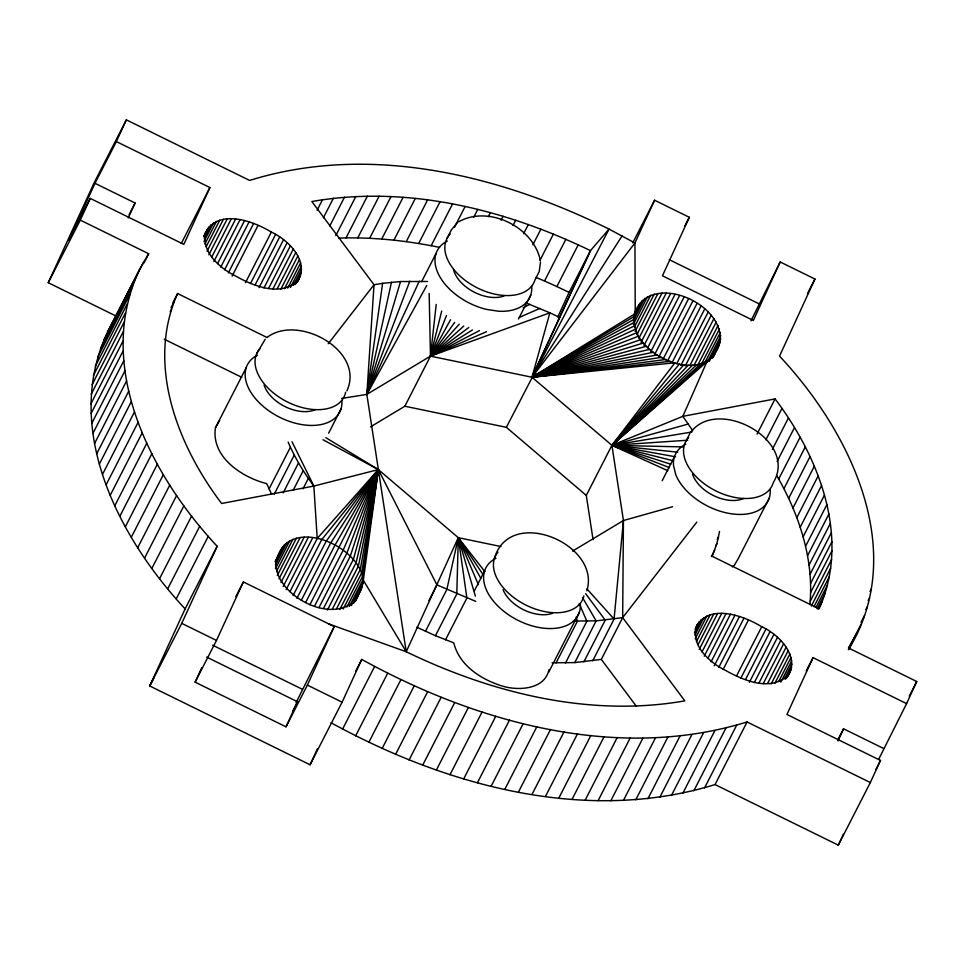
<?xml version="1.0" encoding="UTF-8"?>
<svg xmlns="http://www.w3.org/2000/svg" width="965" height="965" viewBox="0 0 965 965"><rect width="100%" height="100%" fill="white"/><g stroke="black" fill="none" stroke-linecap="round" stroke-linejoin="round"><path stroke-width="1.45" d="M552.064 662.798L574.79 662.593L601.316 659.385L622.666 617.648L623.438 520.521L611.906 445.323L531.98 377.243L430.474 356.145L366.845 394.395L341.634 398.436M355.554 601.111L361.441 588.759L362.985 582.908L378.364 469.593L366.845 394.395L374.022 284.747L311.852 201.528C406.892 184.846 504.828 209.236 590.459 250.647L609.036 229.103L634.934 242.975L635.247 313.637C624.789 352.816 704.824 389.727 719.263 344.686C729.456 304.072 647.153 268.017 633.631 315.929M325.82 437.676L378.364 469.593L458.291 537.674L456.807 593.97L435.444 635.706L416.808 627.214M330.995 722.737C445.914 785.751 586.044 824.279 715.041 784.569L838.308 845.159L870.346 782.555L747.079 721.965C617.588 761.807 476.951 722.881 361.754 659.421L342.117 702.17L310.079 764.775L149.708 685.958L185.111 608.879C118.623 537.541 61.965 428.629 107.573 332.056L139.611 269.452L148.658 253.723L80.288 220.117L90.264 198.392L183.808 244.374L209.912 187.548L116.367 141.566L126.343 119.841L249.609 180.431C369.342 143.085 499.617 174.954 609.036 229.103L506.36 427.326L404.842 406.229L370.488 426.892M153.881 677.949L149.708 685.958L181.746 623.354L217.149 546.274C150.649 474.937 93.991 366.037 139.611 269.452M809.937 604.138C814.11 558.952 798.996 514.092 776.62 475.371M719.552 531.462L716.899 543.585L712.17 556.298L819.08 608.843C850.865 537.927 819.08 456.988 775.076 398.907L682.834 416.337L611.906 445.323L586.286 495.407L593.065 539.64M297.208 282.19C310.441 262.046 288.969 240.164 271.358 232.083C252.999 220.84 217.559 207.933 205.026 233.554M786.547 677.973C801.758 658.178 779.78 634.765 761.723 626.743C743.364 615.501 707.924 602.582 695.391 628.203M592.715 660.808L614.066 619.072L623.438 520.521L672.581 506.721M540.484 262.384L539.218 271.611L534.948 279.959A48.745 30.072 27.1 0 1 474.985 286.689A48.745 30.072 27.1 0 1 450.197 234.037M436.216 304.421L430.474 356.145L404.842 406.229M246.172 367.725L215.472 427.712C210.913 456.855 241.853 477.385 266.69 483.61L271.611 494.201M435.444 635.706L453.791 642.883C459.34 665.983 482.367 680.313 503.911 686.537C519.749 690.783 544.887 689.155 548.952 669.71M427.531 281.491L400.535 281.539L382.623 283.324L366.845 394.395L426.747 285.483M848.561 649.554C909.042 551.172 850.093 431.295 779.539 356.121L814.943 279.042L780.19 261.961L750.963 320.85M322.973 439.726L378.364 469.593L362.575 576.419L363.021 579.724L406.229 651.749C491.861 693.159 589.796 717.55 684.836 700.867L622.666 617.648L596.153 620.857L573.282 621.062M267.148 337.557L177.608 293.553C145.824 364.468 177.608 445.408 221.612 503.489L313.854 486.058L378.364 469.593L361.646 573.017L343.238 608.987M475.757 601.376L436.928 584.899L378.364 469.593L360.234 569.579L339.789 609.53M289.946 591.75L317.208 538.47L378.364 469.593L358.377 566.129L336.568 608.746M391.464 282.25L366.845 394.395L419.28 281.189M500.956 546.54L458.291 537.674L446.819 589.579L425.456 631.315M293.095 595.574L321.719 539.628L378.364 469.593L356.085 562.704L332.225 609.325M441.705 311.007L430.474 356.145L549.869 312.817L559.748 317.497L531.98 377.243L674.969 362.768L611.906 445.323L667.804 470.691M207.077 229.549C198.549 249.356 218.778 267.703 234.965 275.652C253.011 285.99 283.469 298.643 299.259 278.185M670.458 361.26L531.98 377.243L549.869 312.817L525.997 302.913M328.884 623.969L406.229 651.749L378.364 469.593L353.383 559.362L327.473 609.976M400.535 281.539L366.845 394.395L409.811 281.177M586.817 590.809C601.581 544.163 509.182 505.069 494.309 558.795M296.918 598.409L326.23 541.136L378.364 469.593L350.307 556.142L323.721 608.083M346.893 607.045L362.575 576.419C354.577 541.98 283.927 514.743 275.881 563.56C276.074 596.853 335.748 627.129 357.605 597.118M301.37 600.23L330.681 542.957L378.364 469.593L346.881 553.066L318.945 607.673M446.469 315.555L430.474 356.145L486.541 331.683M346.893 390.909C365.313 350.693 298.342 313.866 267.365 337.207M305.712 602.365L335.024 545.092L378.364 469.593L343.166 550.171L314.542 606.117M406.229 651.749L458.291 537.674L484.864 571.606M116.62 316.327L48.25 282.721L94.305 182.445L126.343 119.841M116.367 141.566L95.004 183.302L68.913 240.128L90.264 198.392M128.261 217.885L135.1 203.012L95.004 183.302M235.858 596.587L243.361 581.931L334.24 626.599L307.365 685.09L286.014 726.826L195.135 682.171L201.806 667.647M195.135 682.171L216.486 640.434L243.361 581.931M296.062 702.58L334.24 626.599M286.014 726.826L297.522 701.76L206.643 657.093M310.079 764.775L317.437 748.744M557.818 316.942L569.097 292.383L590.459 250.647L557.975 320.983M780.19 261.961L753.327 320.464L662.448 275.797L689.324 217.306L654.572 200.225L634.934 242.975L531.98 377.243L666.007 359.438M633.197 317.63L639.083 305.278M697.43 624.21C688.901 644.017 709.142 662.364 725.33 670.313C743.195 680.265 770.396 692.134 787.91 675.307M878.669 759.31L906.593 703.63L813.049 657.648L786.945 714.474L880.502 760.444L870.346 782.555M837.958 740.963L843.543 728.792L883.638 748.49M838.308 845.159L843.326 834.23M906.593 703.63L916.75 681.519L848.488 647.973L857.427 632.232M661.664 357.303L531.98 377.243L590.459 250.647M378.364 469.593L309.886 604.778M48.25 282.721L80.288 220.117M129.093 214.749L135.1 203.012M107.573 332.056L143.894 261.467M103.774 340.295L135.812 277.691M120.709 308.33L122.073 305.664M143.882 263.047L148.658 253.723M100.457 348.763L132.482 286.159M97.622 357.46L129.66 294.856M95.282 366.362L127.32 303.758M93.436 375.457L125.474 312.853M92.085 384.733L124.123 322.129M91.241 394.19L123.279 331.586M90.903 403.804L122.929 341.2M91.06 413.563L123.086 350.958M181.287 243.494L209.912 187.548M91.711 423.454L123.749 360.85M92.869 433.466L124.907 370.862M94.534 443.586L126.56 380.982M203.784 236.268L205.822 232.263M204.013 236.413L208.778 227.089M204.11 238.21L210.937 224.893M203.953 241.648L213.494 222.999M172.928 302.684L177.608 293.553M170.998 307.799L174.339 301.273M96.681 453.803L128.719 391.199M170.214 311.816L171.541 309.21M204.87 244.085L216.45 221.431M206.124 246.847L219.755 220.213M207.017 251.31L223.373 219.345M99.335 464.105L131.373 401.5M208.862 254.796L227.27 218.838M211.625 257.329L231.383 218.705M102.471 474.466L134.509 411.862M213.868 261.575L235.677 218.946M217.608 263.517L240.092 219.562M106.09 484.876L138.128 422.272M220.732 267.16L244.591 220.539M224.568 269.826L249.103 221.866M110.203 495.334L142.241 432.73M228.379 272.818L253.59 223.53M232.095 276.135L257.993 225.521M114.775 505.817L146.813 443.212M119.829 516.299L151.867 453.695M245.46 282.709L271.358 232.083M125.341 526.781L157.379 464.177M250.405 283.65L275.628 234.362M255.17 284.868L279.705 236.908M131.312 537.252L163.35 474.647M259.018 287.642L283.553 239.694M263.952 287.968L287.136 242.673M268.572 288.463L290.381 245.834M137.73 547.686L169.768 485.081M272.83 289.09L293.276 249.127M317.147 210.153L322.479 199.719M277.377 288.475L295.772 252.504M280.815 289.247L297.859 255.942M144.581 558.084L176.619 495.479M284.494 288.704L299.488 259.404M323.359 217.849L333.371 198.283M287.715 288.137L300.658 262.83M256.606 353.829L265.206 339.258M290.453 287.498L301.357 266.183M293.384 285.423L301.562 269.44M295.133 284.53L301.273 272.552M296.183 283.324L297.546 280.658M297.099 282.142L300.501 275.471M151.867 568.409L183.905 505.805M329.813 225.894L344.493 197.198M159.575 578.674L191.613 516.07M335.808 235.617L355.832 196.486M338.812 238.102L346.025 237.885L367.388 196.148M167.693 588.843L199.731 526.239M346.025 237.885L357.762 237.897L379.124 196.16M176.209 598.915L208.247 536.311M357.762 237.897L369.667 238.295L391.03 196.558M185.111 608.879L217.149 546.274M369.667 238.295L381.73 239.043L403.093 197.306M381.73 239.043L393.937 240.164L415.288 198.428M269.042 488.99L290.393 447.253L288.125 442.054M274.229 494.201L294.253 455.07L290.393 447.253M393.937 240.164L406.253 241.648L427.616 199.912M283.179 492.862L298.523 462.874L294.253 455.07M406.253 241.648L418.677 243.494L440.028 201.757M293.215 490.208L303.227 470.643L298.523 462.874M328.631 433.164L340.91 409.16M302.998 488.821L308.342 478.387L303.227 470.643M418.677 243.494L431.186 245.701L452.537 203.965M275.242 561.413L282.733 546.757M275.375 561.702L277.425 557.71M275.809 561.739L284.675 544.417M275.447 565.02L287.039 542.378M421.681 281.587L436.011 253.59M275.483 568.614L289.802 540.641M276.569 571.22L292.938 539.242M447.169 238.126L451.451 229.779L457.289 222.722M454.431 227.39L465.106 206.522M277.317 575.49L296.4 538.193M279.03 578.807L300.163 537.505M280.996 582.486L304.168 537.191M283.167 586.539L308.378 537.252M473.731 217.258L477.735 209.441M286.159 589.627L312.744 537.674M488.374 216.606L490.377 212.698M501.04 220.213L503.042 216.305M513.018 225.46L515.696 220.249M523.645 233.651L528.325 224.519M292.853 710.891L297.522 701.76M532.897 244.772L540.907 229.127M349.39 606.37L363.021 579.724M351.393 605.562L362.985 582.908M353.588 603.258L362.454 585.936M354.625 602.088L361.441 588.759M540.086 260.128L553.428 234.049M518.47 319.029L530.75 295.037M536.226 277.522L544.513 281.008L565.876 239.272M355.615 671.411L361.754 659.421M544.513 281.008L556.865 286.557L578.228 244.821M342.587 729.106L374.625 666.501M355.615 735.897L387.653 673.293M428.93 600.544L436.928 584.899M368.799 742.387L400.837 679.782M632.763 242.842L654.572 200.225M382.116 748.575L414.154 685.97M445.528 639.795L466.891 598.059L458.291 537.674L483.393 575.092M474.394 590.833L484.623 570.846M395.541 754.449L427.579 691.845M633.74 316.001L640.567 302.684M633.631 317.666L642.497 300.344M633.269 320.947L644.861 298.306M409.064 760.01L441.102 697.405M633.305 324.542L647.624 296.569M684.643 226.425L689.324 217.306M634.403 327.147L650.76 295.169M635.139 331.417L654.222 294.12M636.852 334.734L657.985 293.432M638.818 338.413L661.99 293.119M422.658 765.233L454.696 702.629M640.989 342.454L666.2 293.179M643.981 345.554L670.566 293.601M647.768 347.677L675.03 294.397M436.325 770.118L468.351 707.514M650.917 351.501L679.541 295.555M654.74 354.336L684.052 297.051M659.192 356.157L688.503 298.885M450.016 774.666L482.054 712.061M663.534 358.292L692.846 301.02M667.708 360.705L697.02 303.432M672.364 362.044L701 306.098M463.731 778.864L495.769 716.259M676.767 363.6L704.715 308.993M680.856 365.349L708.129 312.069M685.307 365.904L711.205 315.29M690.047 365.253L713.907 318.631M477.458 782.699L509.484 720.095M694.39 364.673L716.199 322.045M697.611 365.458L718.057 325.494M701.06 364.903L719.468 328.944M704.715 362.973L720.397 332.346M548.663 672.279L579.362 612.28M707.212 362.297L720.843 335.651M491.161 786.186L523.199 723.581M709.215 361.489L720.807 338.836M712.098 357.846L720.276 341.863M556.057 662.943L577.408 621.207L576.214 616.961M712.447 358.003L719.263 344.686M565.514 662.955L586.877 621.219L579.229 603.571M662.183 480.715L674.463 456.71M504.828 789.31L536.866 726.705M685.717 441.632L689.987 433.285M574.79 662.593L596.153 620.857L582.522 597.576M583.861 661.881L605.224 620.145L585.634 593.668M518.458 792.06L550.496 729.456M532.005 794.436L564.043 731.832M545.466 796.439L577.504 733.834M807.44 293.698L814.943 279.042M558.832 798.067L590.87 735.463M757.055 434.117L775.076 398.907M572.064 799.322L604.102 736.717M765.933 439.714L781.952 408.412M717.248 539.544L718.575 536.938M585.152 800.178L617.19 737.574M715.572 546.19L716.899 543.585M711.422 556.564L714.763 550.05M772.398 449.28L788.417 417.978M598.095 800.673L630.133 738.068M777.115 461.511L794.46 427.604M695.053 629.735L699.143 621.737M694.474 632.871L701.29 619.542M694.993 634.97L703.859 617.66M610.845 800.769L642.883 738.165M695.222 638.734L706.814 616.092M778.731 478.99L800.082 437.254M769.202 498.157L738.502 558.156L734.305 565.381L732.326 566.853M696.489 641.496L710.119 614.862M698.057 644.632L713.738 613.993M699.227 649.457L717.622 613.487M623.414 800.48L655.452 737.875M783.918 488.652L805.28 446.928M701.977 651.99L721.748 613.354M704.221 656.224L726.042 613.595M788.67 498.338L810.021 456.602M707.96 658.166L730.457 614.21M635.766 799.816L667.804 737.212M711.096 661.809L734.956 615.188M792.965 508L814.315 466.276M714.245 665.802L739.467 616.526M647.901 798.767L679.939 736.162M718.732 667.466L743.955 618.191M796.813 517.65L818.163 475.914M723.135 669.457L748.357 620.169M659.783 797.343L691.821 734.739M800.19 527.264L821.553 485.528M803.109 536.83L824.46 495.093M671.411 795.534L703.449 732.93M736.5 676.019L761.723 626.743M805.558 546.335L826.909 504.599M740.77 678.299L765.981 629.011M682.774 793.351L714.8 730.746M807.536 555.756L828.887 514.019M745.535 679.517L770.07 631.556M809.032 565.092L830.383 523.356M693.835 790.793L725.873 728.189M749.383 682.291L773.918 634.343M754.316 682.617L777.488 637.334M810.057 574.32L831.408 532.583M704.595 787.862L736.633 725.258M758.924 683.111L780.745 640.483M810.6 583.427L831.951 541.691M763.182 683.739L783.628 643.776M810.66 592.413L832.011 550.677M715.041 784.569L747.079 721.965M767.73 683.124L786.137 647.165M810.238 601.255L831.601 559.519M771.18 683.896L788.212 650.603M811.348 606.02L830.696 568.192M813.965 606.708L829.321 576.708M774.859 683.353L789.852 654.053M816.125 607.214L827.463 585.043M778.755 681.447L791.023 657.479M817.138 608.831L825.147 593.186M780.806 682.146L791.71 660.832M818.344 608.951L822.349 601.123M784.412 678.745L791.915 664.089M785.498 679.191L791.626 667.201M787.452 676.791L790.866 670.132M806.233 670.965L813.049 657.648M869.96 591.557L871.323 588.891M868.162 600.64L869.525 597.974M865.87 609.53L867.233 606.864M861.033 622.208L864.447 615.537M848.898 647.985L861.178 624.005M848.416 649.554L853.193 640.229M837.704 740.191L843.543 728.792M909.247 696.175L916.75 681.519M875.774 769.684L880.502 760.444M713.4 357.014L715.427 353.045M450.534 319.777L430.474 356.145L479.472 330.585M215.472 427.712L219.67 420.487M111.868 324.059L114.582 319.644M657.491 354.891L531.98 377.243L622.063 235.894M454.66 322.406L430.474 356.145L429.16 293.481M328.233 343.757L374.022 284.747L382.623 283.324M622.666 617.648L696.851 522.053M690.904 432.055C718.129 396.241 798.755 440.655 773.267 482.669A48.491 29.927 27.1 0 1 713.967 489.918A48.491 29.927 27.1 0 1 688.636 437.531M669.493 467.627L611.906 445.323L679.481 363.926M670.711 464.189L611.906 445.323L683.944 364.722M459.256 324.192L430.474 356.145L472.512 329.933M673.244 460.775L611.906 445.323L688.31 365.144M675.621 456.807L611.906 445.323L692.52 365.204M677.828 452.175L611.906 445.323L696.525 364.891M683.148 446.904L611.906 445.323L700.288 364.203M463.755 326.049L430.474 356.145L468.773 327.509M687.743 440.221L611.906 445.323L703.75 363.154M691.977 431.994L611.906 445.323L706.887 361.754L682.834 416.337L692.725 430.643M653.51 352.225L531.98 377.243L635.247 313.637M572.534 551.124L623.438 520.521M649.795 349.33L531.98 377.243L634.234 316.46M646.381 346.254L531.98 377.243L633.703 319.487M458.52 221.902C488.664 204.58 533.971 227.173 540.436 260.948M643.305 343.033L531.98 377.243L633.667 322.672M523.175 307.787L529.797 304.337M640.603 339.692L531.98 377.243L634.114 325.977M638.311 336.278L531.98 377.243L635.042 329.379M519.363 317.376L539.881 308.426M531.98 377.243L636.454 332.816M611.906 445.323L688.347 424.009M431.186 245.701L439.558 247.402M556.865 286.557L569.097 292.383M669.3 259.694L758.84 303.698M164.267 339.234L241.781 377.327M181.746 623.354L216.486 640.434M307.365 685.09L342.117 702.17M212.662 645.199L302.202 689.203M506.36 427.326L586.286 495.407M586.937 588.915L614.066 619.072M601.316 659.385L636.454 706.416M308.342 478.387L313.854 486.058L317.208 538.47M475.371 596.141L458.291 537.674L480.763 578.3M292.021 441.765L313.854 486.058M458.291 537.674L478.363 584.609M341.887 400.523A51.857 32.002 27.1 0 1 277.462 416.132A51.857 32.002 27.1 0 1 257.51 355.168M531.715 286.4A51.857 32.002 27.1 0 1 498.41 311.225L485.998 309.295A51.857 32.002 27.1 0 1 439.714 276.545A51.857 32.002 27.1 0 1 447.35 241.045M770.167 489.508A51.857 32.002 27.1 0 1 730.734 513.694A51.857 32.002 27.1 0 1 675.814 474.816L673.486 465.359A51.857 32.002 27.1 0 1 685.801 444.165M580.339 603.644A51.857 32.002 27.1 0 1 515.913 619.253A51.857 32.002 27.1 0 1 495.962 558.289M743.87 498.386A32.328 19.951 27.1 0 1 714.184 495.901A32.328 19.951 27.1 0 1 692.52 474.068M503.947 296.026A32.496 20.048 27.1 0 1 473.755 291.913A32.496 20.048 27.1 0 1 453.526 269.549M552.571 613.27A32.496 20.048 27.1 0 1 503.067 589.675M315.398 409.643A32.496 20.048 27.1 0 1 285.628 406.892A32.496 20.048 27.1 0 1 264.072 385.023M345.603 392.321A48.745 30.072 27.1 0 1 286.822 401.657A48.745 30.072 27.1 0 1 260.043 348.522M583.885 595.9A48.745 30.072 27.1 0 1 525.406 604.826A48.745 30.072 27.1 0 1 497.928 552.173"/></g></svg>
